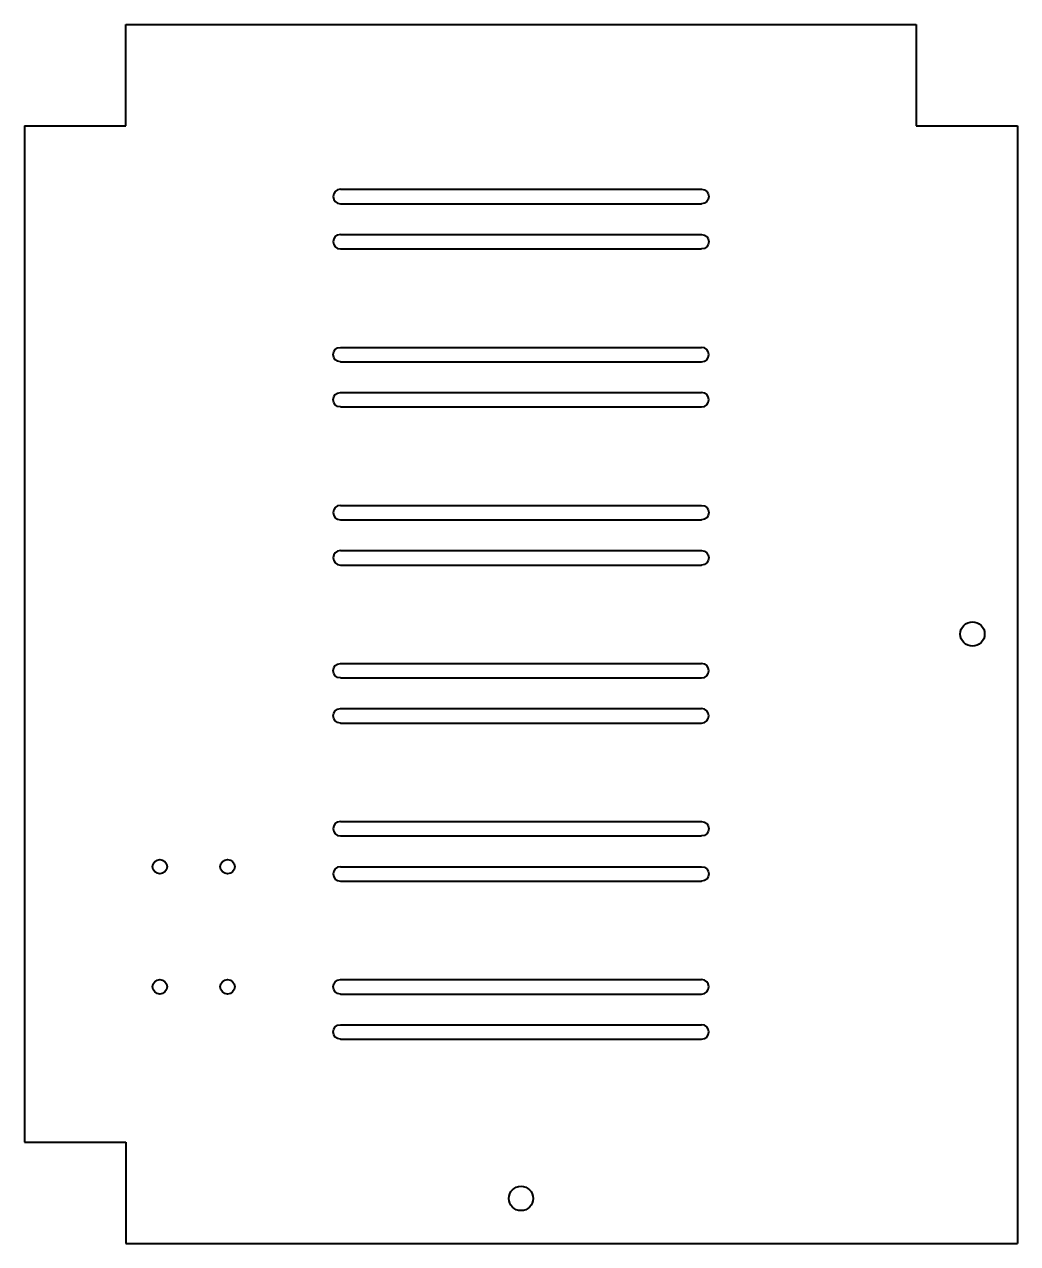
# Model space of a CAD drawing. Header units: inches. Extents: x -110 to 110, y -135 to 135.
import ezdxf

# ---------------------------------------------------------------- set-up
doc = ezdxf.new("R2010")
doc.units = ezdxf.units.IN
doc.header["$MEASUREMENT"] = 0
doc.layers.add('Visible', color=7, linetype='Continuous', lineweight=40)

msp = doc.modelspace()

# ---------------------------------------------------------------- linework, layer by layer
at = {"layer": 'Visible'}
for p, q in [((-87.5, 135, 6), (87.5, 135, 6)), ((-87.5, 112.5, 6), (-87.5, 135, 6)), ((87.5, 135, 6), (87.5, 112.5, 6)), ((-110, 112.5, 6), (-87.5, 112.5, 6)), ((-110, 112.5, 6), (-110, -112.5, 6)), ((87.5, 112.5, 6), (110, 112.5, 6)), ((110, 112.5, 6), (110, -135, 6)), ((-40, 98.475, 6), (40, 98.475, 6)), ((-40, 95.275, 6), (40, 95.275, 6)), ((-40, 88.475, 6), (40, 88.475, 6)), ((-40, 85.275, 6), (40, 85.275, 6)), ((-40, 63.475, 6), (40, 63.475, 6)), ((-40, 60.275, 6), (40, 60.275, 6)), ((-40, 53.475, 6), (40, 53.475, 6)), ((-40, 50.275, 6), (40, 50.275, 6)), ((-40, 28.475, 6), (40, 28.475, 6)), ((-40, 25.275, 6), (40, 25.275, 6)), ((-40, 18.475, 6), (40, 18.475, 6)), ((-40, 15.275, 6), (40, 15.275, 6)), ((-40, -6.525, 6), (40, -6.525, 6)), ((-40, -9.725, 6), (40, -9.725, 6)), ((-40, -16.525, 6), (40, -16.525, 6)), ((-40, -19.725, 6), (40, -19.725, 6)), ((-40, -41.525, 6), (40, -41.525, 6)), ((-40, -44.725, 6), (40, -44.725, 6)), ((-40, -51.525, 6), (40, -51.525, 6)), ((-40, -54.725, 6), (40, -54.725, 6)), ((-40, -76.525, 6), (40, -76.525, 6)), ((-40, -79.725, 6), (40, -79.725, 6)), ((-40, -86.525, 6), (40, -86.525, 6)), ((-40, -89.725, 6), (40, -89.725, 6)), ((-110, -112.5, 6), (-87.5, -112.5, 6)), ((-87.5, -112.5, 6), (-87.5, -135, 6)), ((-87.5, -135, 6), (110, -135, 6))]:
    msp.add_line(p, q, dxfattribs=at)
for centre, radius in [((100, 0, 6), 2.7), ((-80, -51.525, 6), 1.6), ((-65, -51.525, 6), 1.6), ((-80, -78.125, 6), 1.6), ((-65, -78.125, 6), 1.6), ((0, -125, 6), 2.7)]:
    msp.add_circle(centre, radius, dxfattribs=at)
for centre, start, end in [((-40, 96.875, 6), 90, 270), ((-40, 86.875, 6), 90, 270), ((40, 61.875, 6), 270, 90), ((40, 51.875, 6), 270, 90), ((-40, 26.875, 6), 90, 270), ((-40, 16.875, 6), 90, 270), ((40, -8.125, 6), 270, 90), ((40, -18.125, 6), 270, 90), ((-40, -43.125, 6), 90, 270), ((-40, -53.125, 6), 90, 270), ((40, -78.125, 6), 270, 90), ((40, -88.125, 6), 270, 90)]:
    msp.add_arc(centre, 1.6, start, end, dxfattribs=at)
at = {"layer": 'Visible', "extrusion": (0, 0, -1)}
for centre, start, end in [((-40, 96.875, -6), 90, 270), ((-40, 86.875, -6), 90, 270), ((40, 61.875, -6), 270, 90), ((40, 51.875, -6), 270, 90), ((-40, 26.875, -6), 90, 270), ((-40, 16.875, -6), 90, 270), ((40, -8.125, -6), 270, 90), ((40, -18.125, -6), 270, 90), ((-40, -43.125, -6), 90, 270), ((-40, -53.125, -6), 90, 270), ((40, -78.125, -6), 270, 90), ((40, -88.125, -6), 270, 90)]:
    msp.add_arc(centre, 1.6, start, end, dxfattribs=at)

doc.saveas('drawing.dxf')
